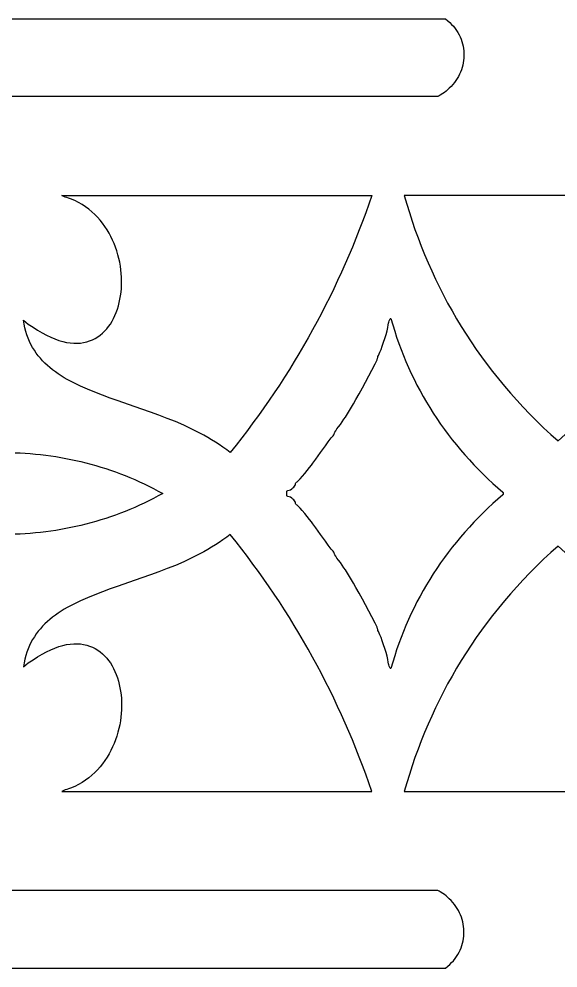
# Model space of a CAD drawing. Extents: x -580 to 993, y -400 to 388.
# Drawn here: x -56.8 to 0, y -317.5 to -217.5 of the extents above; entities that cross this region are included whole.
import ezdxf

# ---------------------------------------------------------------- set-up
doc = ezdxf.new("R2010")
doc.units = 0
doc.layers.add('LAYER_1', color=18, linetype='CONTINUOUS')

msp = doc.modelspace()

# ---------------------------------------------------------------- linework, layer by layer
at = {"layer": 'LAYER_1'}
for points in [[(-109.17, -217.5), (-11.84, -217.5), (-11.62, -217.68), (-11.4, -217.87), (-11.21, -218.07), (-11.02, -218.27), (-10.85, -218.49), (-10.7, -218.71), (-10.56, -218.93), (-10.43, -219.16), (-10.32, -219.39), (-10.22, -219.63), (-10.13, -219.87), (-10.06, -220.12), (-10, -220.36), (-9.96, -220.61), (-9.93, -220.86), (-9.91, -221.11), (-9.91, -221.37), (-9.92, -221.62), (-9.95, -221.87), (-9.98, -222.12), (-10.03, -222.36), (-10.1, -222.61), (-10.18, -222.85), (-10.27, -223.09), (-10.37, -223.32), (-10.49, -223.55), (-10.62, -223.77), (-10.76, -223.99), (-10.92, -224.2), (-11.09, -224.41), (-11.27, -224.61), (-11.47, -224.8), (-11.63, -224.95), (-11.8, -225.1), (-11.97, -225.23), (-12.14, -225.36), (-12.41, -225.54), (-12.53, -225.6), (-12.65, -225.66), (-103.05, -225.66)], [(16.2, -236.1), (0, -236.1), (-16.2, -236.1), (-15.94, -237.01), (-15.66, -237.9), (-15.37, -238.8), (-15.07, -239.69), (-14.75, -240.57), (-14.41, -241.45), (-14.06, -242.32), (-13.69, -243.19), (-13.31, -244.05), (-12.91, -244.9), (-12.5, -245.75), (-12.07, -246.6), (-11.63, -247.43), (-11.16, -248.26), (-10.69, -249.09), (-10.19, -249.9), (-9.68, -250.72), (-9.16, -251.52), (-8.62, -252.32), (-8.06, -253.1), (-7.48, -253.89), (-6.89, -254.66), (-6.28, -255.43), (-5.65, -256.19), (-5, -256.94), (-4.34, -257.68), (-3.66, -258.41), (-2.97, -259.14), (-2.25, -259.86), (-1.52, -260.57), (-0.77, -261.27), (0, -261.96), (0.77, -261.27)], [(-57.21, -263.21), (-56.67, -263.23), (-56.13, -263.26), (-55.6, -263.3), (-55.06, -263.34), (-54.52, -263.4), (-53.98, -263.46), (-53.45, -263.53), (-52.91, -263.61), (-52.38, -263.7), (-51.85, -263.8), (-51.32, -263.9), (-50.79, -264.02), (-50.26, -264.14), (-49.74, -264.27), (-49.21, -264.41), (-48.69, -264.56), (-48.17, -264.71), (-47.65, -264.88), (-47.14, -265.05), (-46.62, -265.23), (-46.11, -265.42), (-45.61, -265.62), (-45.1, -265.82), (-44.6, -266.04), (-44.1, -266.26), (-43.6, -266.49), (-43.11, -266.73), (-42.62, -266.98), (-42.14, -267.24), (-41.65, -267.5), (-42.14, -267.76), (-42.62, -268.02), (-43.11, -268.27), (-43.6, -268.51), (-44.1, -268.74), (-44.6, -268.96), (-45.1, -269.18), (-45.61, -269.38), (-46.11, -269.58), (-46.62, -269.77), (-47.14, -269.95), (-47.65, -270.12), (-48.17, -270.29), (-48.69, -270.44), (-49.21, -270.59), (-49.74, -270.73), (-50.26, -270.86), (-50.79, -270.98), (-51.32, -271.1), (-51.85, -271.2), (-52.38, -271.3), (-52.91, -271.39), (-53.45, -271.47), (-53.98, -271.54), (-54.52, -271.6), (-55.06, -271.66), (-55.6, -271.7), (-56.13, -271.74), (-56.67, -271.77), (-57.21, -271.79)], [(0.77, -273.73), (0, -273.04), (-0.77, -273.73), (-1.52, -274.43), (-2.25, -275.14), (-2.97, -275.86), (-3.66, -276.59), (-4.34, -277.32), (-5, -278.06), (-5.65, -278.81), (-6.28, -279.57), (-6.89, -280.34), (-7.48, -281.11), (-8.06, -281.9), (-8.62, -282.68), (-9.16, -283.48), (-9.68, -284.28), (-10.19, -285.1), (-10.69, -285.91), (-11.16, -286.74), (-11.63, -287.57), (-12.07, -288.4), (-12.5, -289.25), (-12.91, -290.1), (-13.31, -290.95), (-13.69, -291.81), (-14.06, -292.68), (-14.41, -293.55), (-14.75, -294.43), (-15.07, -295.31), (-15.37, -296.2), (-15.66, -297.1), (-15.94, -297.99), (-16.2, -298.9), (0, -298.9), (16.2, -298.9)], [(-109.17, -317.5), (-11.84, -317.5), (-11.62, -317.32), (-11.4, -317.13), (-11.21, -316.93), (-11.02, -316.73), (-10.85, -316.51), (-10.7, -316.29), (-10.56, -316.07), (-10.43, -315.84), (-10.32, -315.61), (-10.22, -315.37), (-10.13, -315.13), (-10.06, -314.88), (-10, -314.64), (-9.96, -314.39), (-9.93, -314.14), (-9.91, -313.89), (-9.91, -313.63), (-9.92, -313.38), (-9.95, -313.13), (-9.98, -312.88), (-10.03, -312.64), (-10.1, -312.39), (-10.18, -312.15), (-10.27, -311.91), (-10.37, -311.68), (-10.49, -311.45), (-10.62, -311.23), (-10.76, -311.01), (-10.92, -310.8), (-11.09, -310.59), (-11.27, -310.39), (-11.47, -310.2), (-11.63, -310.05), (-11.8, -309.9), (-11.97, -309.77), (-12.14, -309.64), (-12.41, -309.46), (-12.53, -309.4), (-12.65, -309.34), (-103.05, -309.34)]]:
    msp.add_lwpolyline(points, dxfattribs=at)
for points in [[(-19.62, -236.1), (-19.94, -237.02), (-20.26, -237.93), (-20.6, -238.83), (-20.94, -239.73), (-21.29, -240.63), (-21.66, -241.53), (-22.03, -242.42), (-22.42, -243.3), (-22.81, -244.19), (-23.22, -245.06), (-23.63, -245.94), (-24.05, -246.81), (-24.49, -247.67), (-24.93, -248.53), (-25.38, -249.39), (-25.85, -250.24), (-26.32, -251.09), (-26.8, -251.93), (-27.29, -252.77), (-27.79, -253.6), (-28.3, -254.43), (-28.82, -255.25), (-29.35, -256.07), (-29.89, -256.88), (-30.44, -257.68), (-31, -258.49), (-31.56, -259.28), (-32.14, -260.07), (-32.72, -260.86), (-33.32, -261.64), (-33.92, -262.41), (-34.53, -263.18), (-34.91, -262.89), (-35.3, -262.61), (-35.7, -262.34), (-36.1, -262.08), (-36.5, -261.83), (-36.91, -261.59), (-37.32, -261.36), (-37.74, -261.13), (-38.16, -260.92), (-38.58, -260.71), (-39.44, -260.31), (-40.3, -259.93), (-41.17, -259.58), (-42.04, -259.24), (-42.92, -258.92), (-44.65, -258.32), (-46.35, -257.73), (-47.18, -257.44), (-47.99, -257.14), (-48.79, -256.84), (-49.56, -256.52), (-50.3, -256.2), (-50.66, -256.03), (-51.01, -255.85), (-51.36, -255.67), (-51.7, -255.49), (-52.03, -255.3), (-52.35, -255.1), (-52.66, -254.89), (-52.96, -254.68), (-53.25, -254.47), (-53.53, -254.24), (-53.8, -254.01), (-54.06, -253.76), (-54.31, -253.51), (-54.54, -253.25), (-54.77, -252.98), (-54.98, -252.7), (-55.17, -252.41), (-55.36, -252.11), (-55.53, -251.79), (-55.69, -251.47), (-55.83, -251.13), (-55.96, -250.78), (-56.07, -250.42), (-56.17, -250.04), (-56.25, -249.65), (-56.32, -249.25), (-55.81, -249.64), (-55.31, -249.99), (-54.83, -250.3), (-54.36, -250.58), (-53.9, -250.83), (-53.45, -251.04), (-53.02, -251.22), (-52.59, -251.37), (-52.18, -251.49), (-51.79, -251.58), (-51.4, -251.64), (-51.03, -251.67), (-50.67, -251.67), (-50.32, -251.65), (-49.98, -251.6), (-49.66, -251.52), (-49.35, -251.43), (-49.05, -251.31), (-48.77, -251.17), (-48.5, -251), (-48.24, -250.82), (-48, -250.62), (-47.77, -250.4), (-47.55, -250.16), (-47.35, -249.91), (-47.16, -249.64), (-46.99, -249.35), (-46.82, -249.06), (-46.68, -248.74), (-46.54, -248.42), (-46.42, -248.09), (-46.32, -247.74), (-46.22, -247.39), (-46.15, -247.03), (-46.09, -246.66), (-46.04, -246.28), (-46, -245.9), (-45.98, -245.51), (-45.98, -245.12), (-45.99, -244.72), (-46.02, -244.32), (-46.06, -243.93), (-46.11, -243.53), (-46.18, -243.13), (-46.27, -242.73), (-46.37, -242.34), (-46.49, -241.94), (-46.62, -241.56), (-46.77, -241.17), (-46.93, -240.8), (-47.11, -240.43), (-47.3, -240.06), (-47.51, -239.71), (-47.74, -239.36), (-47.98, -239.03), (-48.24, -238.71), (-48.51, -238.4), (-48.81, -238.1), (-49.11, -237.81), (-49.44, -237.54), (-49.78, -237.29), (-50.13, -237.05), (-50.51, -236.83), (-50.9, -236.63), (-51.35, -236.45), (-51.56, -236.37), (-51.76, -236.31), (-51.93, -236.26), (-52.07, -236.21), (-52.19, -236.15), (-52.28, -236.1)], [(-28.57, -267.5), (-28.58, -267.36), (-28.58, -267.31), (-28.57, -267.27), (-28.55, -267.25), (-28.52, -267.23), (-28.45, -267.2), (-28.32, -267.16), (-28.19, -267.1), (-28.06, -267.02), (-27.94, -266.92), (-27.83, -266.82), (-27.75, -266.72), (-27.69, -266.62), (-27.67, -266.58), (-27.67, -266.54), (-27.65, -266.46), (-27.61, -266.38), (-27.55, -266.31), (-27.48, -266.26), (-27.37, -266.16), (-27.18, -265.96), (-26.68, -265.39), (-26.17, -264.77), (-25.97, -264.5), (-25.83, -264.31), (-25.53, -263.88), (-25.02, -263.19), (-24.5, -262.49), (-24.2, -262.05), (-24.12, -261.93), (-24.01, -261.79), (-23.9, -261.65), (-23.79, -261.54), (-23.7, -261.43), (-23.62, -261.32), (-23.57, -261.22), (-23.55, -261.15), (-23.54, -261.11), (-23.51, -261.05), (-23.42, -260.89), (-23.29, -260.69), (-23.12, -260.47), (-22.93, -260.22), (-22.74, -259.94), (-22.55, -259.67), (-22.4, -259.44), (-21.56, -258.05), (-21.29, -257.59), (-20.96, -257.01), (-20.61, -256.38), (-20.28, -255.77), (-19.27, -253.83), (-19.16, -253.61), (-19.07, -253.41), (-19.01, -253.25), (-18.99, -253.16), (-18.97, -253.08), (-18.92, -252.95), (-18.86, -252.79), (-18.78, -252.61), (-18.64, -252.31), (-18.51, -251.96), (-18.37, -251.57), (-18.24, -251.16), (-18.12, -250.76), (-18.01, -250.37), (-17.93, -250.02), (-17.88, -249.72), (-17.86, -249.56), (-17.83, -249.43), (-17.79, -249.31), (-17.76, -249.22), (-17.72, -249.15), (-17.68, -249.1), (-17.64, -249.07), (-17.6, -249.06), (-17.41, -249.72), (-17.21, -250.38), (-17, -251.03), (-16.77, -251.68), (-16.54, -252.32), (-16.29, -252.96), (-16.03, -253.59), (-15.75, -254.22), (-15.47, -254.84), (-15.17, -255.45), (-14.86, -256.07), (-14.54, -256.67), (-14.21, -257.27), (-13.86, -257.86), (-13.51, -258.45), (-13.14, -259.03), (-12.76, -259.61), (-12.37, -260.18), (-11.97, -260.74), (-11.56, -261.29), (-11.14, -261.84), (-10.71, -262.38), (-10.26, -262.91), (-9.81, -263.44), (-9.34, -263.96), (-8.87, -264.47), (-8.38, -264.97), (-7.88, -265.46), (-7.38, -265.95), (-6.86, -266.43), (-6.34, -266.9), (-5.8, -267.36), (-5.79, -267.38), (-5.78, -267.5), (-5.79, -267.62), (-5.8, -267.64), (-6.34, -268.1), (-6.86, -268.57), (-7.38, -269.05), (-7.88, -269.54), (-8.38, -270.03), (-8.87, -270.53), (-9.34, -271.04), (-9.81, -271.56), (-10.26, -272.09), (-10.71, -272.62), (-11.14, -273.16), (-11.56, -273.71), (-11.97, -274.26), (-12.37, -274.82), (-12.76, -275.39), (-13.14, -275.97), (-13.51, -276.55), (-13.86, -277.14), (-14.21, -277.73), (-14.54, -278.33), (-14.86, -278.93), (-15.17, -279.55), (-15.47, -280.16), (-15.75, -280.78), (-16.03, -281.41), (-16.29, -282.04), (-16.54, -282.68), (-16.77, -283.32), (-17, -283.97), (-17.21, -284.62), (-17.41, -285.28), (-17.6, -285.94), (-17.64, -285.93), (-17.68, -285.9), (-17.72, -285.85), (-17.76, -285.78), (-17.79, -285.69), (-17.83, -285.57), (-17.86, -285.44), (-17.88, -285.28), (-17.93, -284.98), (-18.01, -284.63), (-18.12, -284.24), (-18.24, -283.84), (-18.37, -283.43), (-18.51, -283.04), (-18.64, -282.69), (-18.78, -282.39), (-18.92, -282.05), (-18.97, -281.92), (-18.99, -281.84), (-19.01, -281.75), (-19.07, -281.59), (-19.16, -281.39), (-19.27, -281.17), (-20.28, -279.23), (-20.61, -278.62), (-20.96, -277.99), (-21.29, -277.41), (-21.56, -276.95), (-22.4, -275.56), (-22.55, -275.33), (-22.74, -275.06), (-22.93, -274.78), (-23.12, -274.53), (-23.29, -274.31), (-23.42, -274.11), (-23.51, -273.95), (-23.54, -273.89), (-23.55, -273.85), (-23.57, -273.78), (-23.62, -273.68), (-23.7, -273.57), (-23.79, -273.46), (-23.9, -273.35), (-24.01, -273.21), (-24.12, -273.07), (-24.2, -272.95), (-24.5, -272.51), (-25.02, -271.81), (-25.53, -271.12), (-25.83, -270.69), (-25.97, -270.5), (-26.17, -270.23), (-26.68, -269.61), (-26.94, -269.3), (-27.18, -269.04), (-27.37, -268.84), (-27.48, -268.74), (-27.55, -268.69), (-27.61, -268.62), (-27.65, -268.54), (-27.67, -268.46), (-27.67, -268.42), (-27.69, -268.38), (-27.75, -268.28), (-27.83, -268.18), (-27.94, -268.08), (-28.06, -267.98), (-28.19, -267.9), (-28.32, -267.84), (-28.45, -267.8), (-28.52, -267.77), (-28.55, -267.75), (-28.57, -267.73), (-28.58, -267.69), (-28.58, -267.64)], [(-19.62, -298.9), (-19.94, -297.98), (-20.26, -297.07), (-20.6, -296.17), (-20.94, -295.27), (-21.29, -294.37), (-21.66, -293.47), (-22.03, -292.58), (-22.42, -291.7), (-22.81, -290.81), (-23.22, -289.94), (-23.63, -289.06), (-24.05, -288.19), (-24.49, -287.33), (-24.93, -286.47), (-25.38, -285.61), (-25.85, -284.76), (-26.32, -283.91), (-26.8, -283.07), (-27.29, -282.23), (-27.79, -281.4), (-28.3, -280.57), (-28.82, -279.75), (-29.35, -278.93), (-29.89, -278.12), (-30.44, -277.32), (-31, -276.51), (-31.56, -275.72), (-32.14, -274.93), (-32.72, -274.14), (-33.32, -273.36), (-33.92, -272.59), (-34.53, -271.82), (-34.91, -272.11), (-35.3, -272.39), (-35.7, -272.66), (-36.1, -272.92), (-36.5, -273.17), (-36.91, -273.41), (-37.32, -273.64), (-37.74, -273.87), (-38.16, -274.08), (-38.58, -274.29), (-39.44, -274.69), (-40.3, -275.07), (-41.17, -275.42), (-42.04, -275.76), (-42.92, -276.08), (-44.65, -276.68), (-46.35, -277.27), (-47.18, -277.56), (-47.99, -277.86), (-48.79, -278.16), (-49.56, -278.48), (-50.3, -278.8), (-50.66, -278.97), (-51.01, -279.15), (-51.36, -279.33), (-51.7, -279.51), (-52.03, -279.7), (-52.35, -279.9), (-52.66, -280.11), (-52.96, -280.32), (-53.25, -280.53), (-53.53, -280.76), (-53.8, -280.99), (-54.06, -281.24), (-54.31, -281.49), (-54.54, -281.75), (-54.77, -282.02), (-54.98, -282.3), (-55.17, -282.59), (-55.36, -282.89), (-55.53, -283.21), (-55.69, -283.53), (-55.83, -283.87), (-55.96, -284.22), (-56.07, -284.58), (-56.17, -284.96), (-56.25, -285.35), (-56.32, -285.75), (-55.81, -285.36), (-55.31, -285.01), (-54.83, -284.7), (-54.36, -284.42), (-53.9, -284.17), (-53.45, -283.96), (-53.02, -283.78), (-52.59, -283.63), (-52.18, -283.51), (-51.79, -283.42), (-51.4, -283.36), (-51.03, -283.33), (-50.67, -283.33), (-50.32, -283.35), (-49.98, -283.4), (-49.66, -283.48), (-49.35, -283.57), (-49.05, -283.69), (-48.77, -283.83), (-48.5, -284), (-48.24, -284.18), (-48, -284.38), (-47.77, -284.6), (-47.55, -284.84), (-47.35, -285.09), (-47.16, -285.36), (-46.99, -285.65), (-46.82, -285.94), (-46.68, -286.26), (-46.54, -286.58), (-46.42, -286.91), (-46.32, -287.26), (-46.22, -287.61), (-46.15, -287.97), (-46.09, -288.34), (-46.04, -288.72), (-46, -289.1), (-45.98, -289.49), (-45.98, -289.88), (-45.99, -290.28), (-46.02, -290.68), (-46.06, -291.07), (-46.11, -291.47), (-46.18, -291.87), (-46.27, -292.27), (-46.37, -292.66), (-46.49, -293.06), (-46.62, -293.44), (-46.77, -293.83), (-46.93, -294.2), (-47.11, -294.57), (-47.3, -294.94), (-47.51, -295.29), (-47.74, -295.64), (-47.98, -295.97), (-48.24, -296.29), (-48.51, -296.6), (-48.81, -296.9), (-49.11, -297.19), (-49.44, -297.46), (-49.78, -297.71), (-50.13, -297.95), (-50.51, -298.17), (-50.9, -298.37), (-51.35, -298.55), (-51.56, -298.63), (-51.76, -298.69), (-51.93, -298.74), (-52.07, -298.79), (-52.19, -298.85), (-52.28, -298.9)]]:
    msp.add_lwpolyline(points, close=True, dxfattribs=at)

doc.saveas('drawing.dxf')
